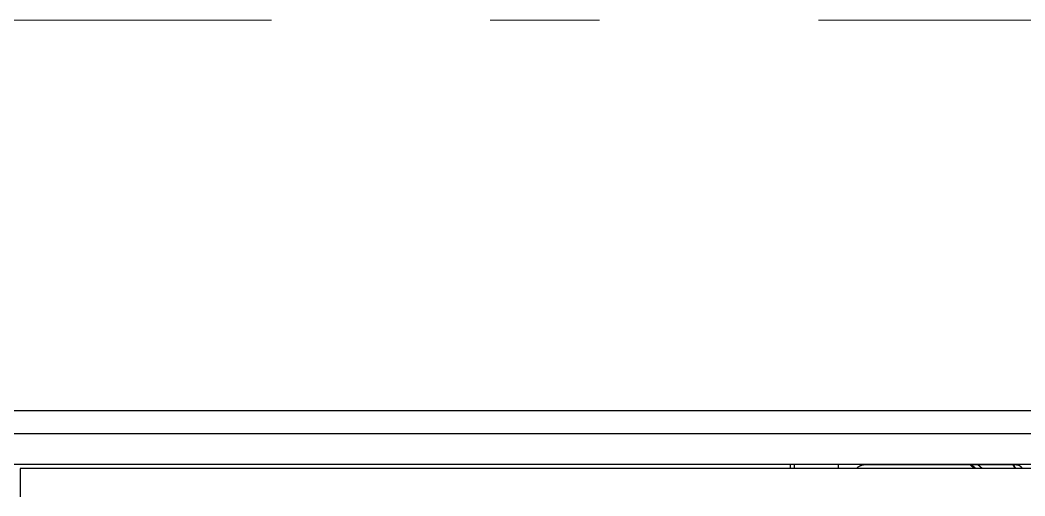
# Model space of a CAD drawing. Header units: millimetres. Extents: x -187347 to 135007, y -6415 to 292048.
# Drawn here: x -47921 to -47003, y 7620 to 8055 of the extents above; entities that cross this region are included whole.
import ezdxf

# ---------------------------------------------------------------- set-up
doc = ezdxf.new("R2010")
doc.units = ezdxf.units.MM
doc.header["$LTSCALE"] = 100
doc.linetypes.add('Z_LINE-CNTR', pattern=[17, 12, -2, 1, -2])
doc.layers.get('0').update_dxf_attribs({"lineweight": 18})
doc.layers.add('Layout Cabinplant', color=30, linetype='Continuous')
doc.layers.add('S-GRID', color=7, linetype='Continuous', lineweight=5)

# ---------------------------------------------------------------- blocks, each defined once
blk = doc.blocks.new('CP_Giblet area_New')
at = {"color": 0, "linetype": 'Continuous'}
for p, q in [((6744.46, 1021.51), (6744.46, 1032.83)), ((6744.46, 1018.69), (6744.46, 1021.51)), ((6744.46, 1007.37), (6744.46, 1018.69)), ((4431.46, 1003.18), (6849.46, 1003.18)), ((4716.46, 1006.79), (6744.46, 1006.79)), ((5828.06, 1006.79), (5829.32, 1005.38)), ((5836.6, 1003.46), (5834.45, 1006.79)), ((5834.45, 1006.79), (5836.6, 1003.46)), ((5835.96, 1003.46), (5971.46, 1003.46)), ((5865.18, 1006.79), (5868.88, 1003.46)), ((5874.57, 1003.46), (5870.87, 1006.79)), ((5875.94, 1003.46), (5872.24, 1006.79)), ((5996.46, 1006.79), (5996.46, 1003.18)), ((6036.46, 1006.9), (6036.46, 1004.57)), ((6036.46, 1004.57), (6036.46, 1003.18)), ((6040.46, 1004.57), (6040.46, 1006.9)), ((6040.46, 1003.18), (6040.46, 1004.57)), ((6744.46, 1006.79), (6744.46, 1007.37)), ((6849.46, 974.9), (4976.46, 974.9)), ((6849.46, 953.9), (4976.46, 953.9))]:
    blk.add_line(p, q, dxfattribs=at)
for points in [[(5829.32, 1005.38), (5830.81, 1004.55), (5832.41, 1003.96), (5834.16, 1003.58), (5835.96, 1003.46)], [(5971.46, 1003.46), (5973.05, 1003.56), (5974.62, 1003.85), (5975.37, 1004.07), (5976.1, 1004.33), (5976.79, 1004.64), (5977.46, 1004.99), (5978.64, 1005.79), (5979.69, 1006.77)]]:
    blk.add_spline(points, degree=3, dxfattribs=at)

msp = doc.modelspace()

# ---------------------------------------------------------------- linework, layer by layer
at = {"layer": 'S-GRID', "color": 152, "linetype": 'Z_LINE-CNTR'}
msp.add_line((-89691.4, 8055), (-18063.96, 8055), dxfattribs=at)

# ---------------------------------------------------------------- block references
at = {"layer": 'Layout Cabinplant', "rotation": 180}
msp.add_blockref('CP_Giblet area_New', (-41176.61, 8652.23, 0), dxfattribs=at)

doc.saveas('drawing.dxf')
